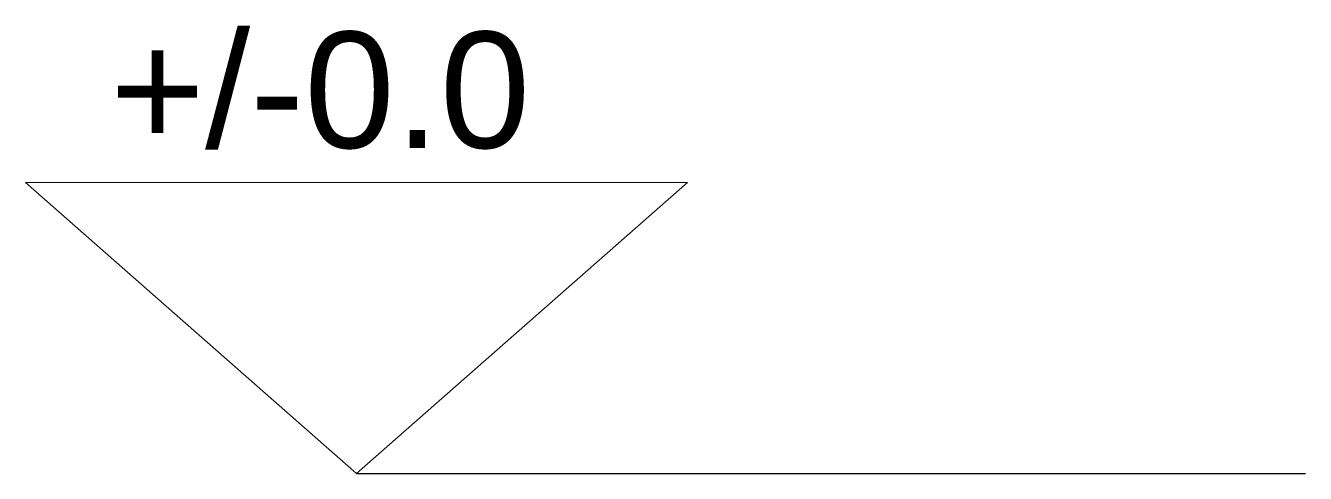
# Model space of a CAD drawing. Header units: metres. Extents: x -88 to 0, y 0 to 30.8.
import ezdxf
from ezdxf.enums import TextEntityAlignment as Align

# ---------------------------------------------------------------- set-up
doc = ezdxf.new("R2010")
doc.units = ezdxf.units.M
doc.header["$LTSCALE"] = 5
doc.header["$MEASUREMENT"] = 0
doc.layers.get('0').update_dxf_attribs({"color": 30})
doc.layers.add('G-ANNO-DIM', color=90, linetype='Continuous', lineweight=18)
doc.styles.add('ARIAL', font='arial.ttf')

msp = doc.modelspace()

# ---------------------------------------------------------------- hatches: boundary and pattern name
at = {"layer": 'G-ANNO-DIM'}
h = msp.add_hatch(color=256, dxfattribs=at)
h.dxf.hatch_style = 1
h.paths.add_polyline_path([(-42.499, 20.022), (-88.003, 20.022), (-65.251, 0)], flags=17)
h.paths.add_polyline_path([(-88.003, 20.022), (-65.251, 0), (-42.499, 20.022)])

# ---------------------------------------------------------------- linework, layer by layer
msp.add_line((-65.251, 0), (0, 0))
msp.add_lwpolyline([(-88.003, 20.022), (-65.251, 0), (-42.499, 20.022)], close=True, dxfattribs=at)

# ---------------------------------------------------------------- texts
at = {"style": 'ARIAL'}
msp.add_attdef('+/-0.0', text='', height=8, dxfattribs=at).set_placement((-67.744, 26.4), align=Align.MIDDLE_CENTER)

doc.saveas('drawing.dxf')
